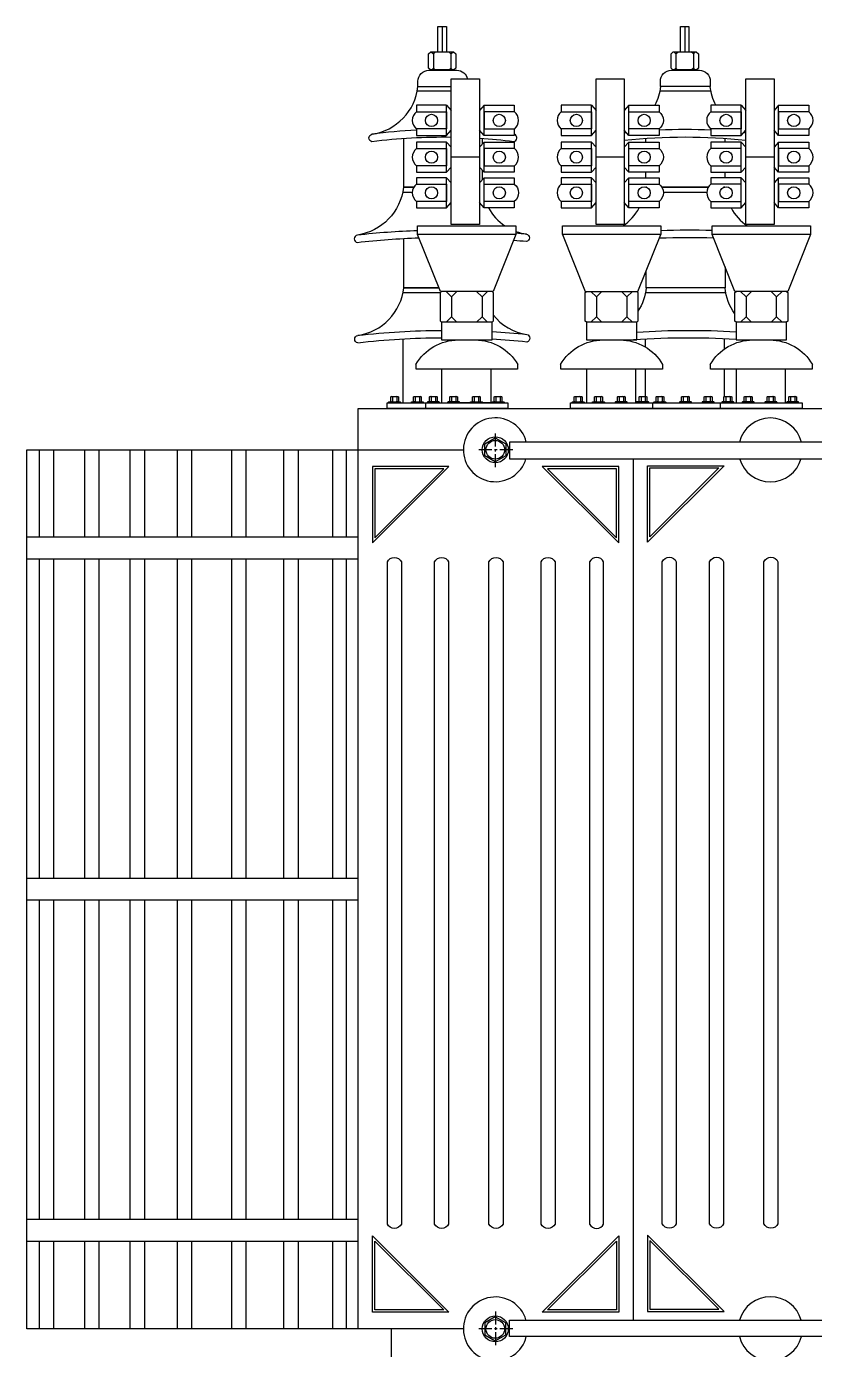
# Model space of a CAD drawing. Header units: millimetres. Extents: x 20927 to 53748, y 38421 to 54891.
# Drawn here: x 44607 to 45571, y 39321 to 40941 of the extents above; entities that cross this region are included whole.
import ezdxf

# ---------------------------------------------------------------- set-up
doc = ezdxf.new("R2010")
doc.units = ezdxf.units.MM
doc.linetypes.add('CENTERX2', pattern=[101.6, 63.5, -12.7, 12.7, -12.7])
doc.layers.add('DETAIL', color=4, linetype='Continuous')
doc.layers.add('TRANS', color=2, linetype='Continuous')

msp = doc.modelspace()

# ---------------------------------------------------------------- linework, layer by layer
at = {"layer": 'DETAIL', "color": 241, "ltscale": 0.25}
for p, q in [((45115.6, 40940.9), (45115.6, 40909.9)), ((45412.4, 40940.9), (45412.4, 40909.9)), ((45104.9, 40907.2), (45104.9, 40889.8)), ((45126.3, 40907.2), (45126.3, 40889.8)), ((45401.7, 40907.2), (45401.7, 40889.8)), ((45423.1, 40907.2), (45423.1, 40889.8)), ((45344.2, 40836.5), (45381.1, 40836.5)), ((45344.2, 40815.4), (45344.2, 40836.5)), ((45381.1, 40815.4), (45344.2, 40815.4)), ((45344.2, 40791.5), (45381.1, 40791.5)), ((45344.2, 40770.3), (45344.2, 40791.5)), ((45481.5, 40791.5), (45444.5, 40791.5)), ((45481.5, 40770.3), (45481.5, 40791.5)), ((45381.1, 40770.3), (45344.2, 40770.3)), ((45444.5, 40770.3), (45481.5, 40770.3)), ((45167, 40747.9), (45203.9, 40747.9)), ((45167, 40726.7), (45167, 40747.9)), ((45344.2, 40747.9), (45381.1, 40747.9)), ((45344.2, 40726.7), (45344.2, 40747.9)), ((45481.5, 40747.9), (45444.5, 40747.9)), ((45481.5, 40726.7), (45481.5, 40747.9)), ((45203.9, 40726.7), (45167, 40726.7)), ((45381.1, 40726.7), (45344.2, 40726.7)), ((45444.5, 40726.7), (45481.5, 40726.7)), ((45127.1, 40610), (45120.4, 40616.6)), ((45164.5, 40610), (45157.8, 40616.6)), ((45304.3, 40610), (45297.6, 40616.6)), ((45341.7, 40610), (45348.4, 40616.6)), ((45487.4, 40610), (45494.1, 40616.6)), ((45524.9, 40610), (45518.2, 40616.6)), ((45487.4, 40585.6), (45494.1, 40579)), ((45054.7, 40487.3), (45054, 40488)), ((45054.7, 40482), (45054, 40481.4)), ((45060, 40487.3), (45059.3, 40488)), ((45060, 40482), (45059.3, 40481.4)), ((45082.6, 40487.3), (45082.6, 40482)), ((45087.9, 40487.3), (45087.9, 40482)), ((45102.1, 40487.3), (45101.5, 40488)), ((45102.1, 40482), (45101.5, 40481.4)), ((45107.5, 40487.3), (45108.1, 40488)), ((45107.5, 40482), (45108.1, 40481.4)), ((45127, 40487.3), (45127.6, 40488)), ((45127, 40482), (45127.6, 40481.4)), ((45132.3, 40487.3), (45131.6, 40488)), ((45132.3, 40482), (45131.6, 40481.4)), ((45154.9, 40487.3), (45155.5, 40488)), ((45154.9, 40482), (45155.5, 40481.4)), ((45160.2, 40487.3), (45159.5, 40488)), ((45160.2, 40482), (45159.5, 40481.4)), ((45181.4, 40487.3), (45182.1, 40488)), ((45181.4, 40482), (45182.1, 40481.4)), ((45186.7, 40487.3), (45186.1, 40488)), ((45186.7, 40482), (45186.1, 40481.4)), ((45279.3, 40487.3), (45280, 40488)), ((45279.3, 40482), (45280, 40481.4)), ((45284.7, 40487.3), (45284, 40488)), ((45284.7, 40482), (45284, 40481.4)), ((45304.2, 40487.3), (45304.8, 40488)), ((45304.2, 40482), (45304.8, 40481.4)), ((45309.5, 40487.3), (45308.8, 40488)), ((45309.5, 40482), (45308.8, 40481.4)), ((45332.1, 40487.3), (45332.7, 40488)), ((45332.1, 40482), (45332.7, 40481.4)), ((45337.4, 40487.3), (45336.7, 40488)), ((45337.4, 40482), (45336.7, 40481.4)), ((45363.9, 40487.3), (45364.6, 40488)), ((45363.9, 40482), (45364.6, 40481.4)), ((45379.4, 40487.3), (45380, 40488)), ((45379.4, 40482), (45380, 40481.4)), ((45384.7, 40487.3), (45384, 40488)), ((45384.7, 40482), (45384, 40481.4)), ((45410.6, 40487.3), (45410.6, 40482)), ((45415.9, 40487.3), (45415.9, 40482)), ((45438.3, 40487.3), (45439, 40488)), ((45438.3, 40482), (45439, 40481.4)), ((45443.7, 40487.3), (45443, 40488)), ((45443.7, 40482), (45443, 40481.4)), ((45462.5, 40487.3), (45463.2, 40488)), ((45462.5, 40482), (45463.2, 40481.4)), ((45467.9, 40487.3), (45467.2, 40488)), ((45467.9, 40482), (45467.2, 40481.4)), ((45487.3, 40487.3), (45488, 40488)), ((45487.3, 40482), (45488, 40481.4)), ((45492.7, 40487.3), (45492, 40488)), ((45492.7, 40482), (45492, 40481.4)), ((45515.2, 40487.3), (45515.9, 40488)), ((45515.2, 40482), (45515.9, 40481.4)), ((45520.6, 40487.3), (45519.9, 40488)), ((45520.6, 40482), (45519.9, 40481.4)), ((45541.8, 40487.3), (45542.4, 40488)), ((45541.8, 40482), (45542.4, 40481.4)), ((45547.1, 40487.3), (45546.4, 40488)), ((45547.1, 40482), (45546.4, 40481.4))]:
    msp.add_line(p, q, dxfattribs=at)
at = {"layer": 'DETAIL', "ltscale": 0.25}
for p, q in [((45121.1, 40844.4), (45126.8, 40838)), ((45167, 40844.4), (45161.3, 40838)), ((45298.3, 40844.4), (45304, 40838)), ((45344.2, 40844.4), (45338.5, 40838)), ((45481.5, 40844.4), (45487.2, 40838)), ((45527.3, 40844.4), (45521.7, 40838)), ((45121.1, 40807.5), (45126.8, 40813.8)), ((45121.1, 40799.3), (45126.8, 40793)), ((45167, 40807.5), (45161.3, 40813.8)), ((45167, 40799.3), (45161.3, 40793)), ((45298.3, 40807.5), (45304, 40813.8)), ((45298.3, 40799.3), (45304, 40793)), ((45344.2, 40807.5), (45338.5, 40813.8)), ((45344.2, 40799.3), (45338.5, 40793)), ((45481.5, 40807.5), (45487.2, 40813.8)), ((45481.5, 40799.3), (45487.2, 40793)), ((45527.3, 40807.5), (45521.7, 40813.8)), ((45527.3, 40799.3), (45521.7, 40793)), ((45121.1, 40762.4), (45126.8, 40768.8)), ((45161.3, 40780.9), (45126.8, 40780.9)), ((45167, 40762.4), (45161.3, 40768.8)), ((45298.3, 40762.4), (45304, 40768.8)), ((45338.5, 40780.9), (45304, 40780.9)), ((45344.2, 40762.4), (45338.5, 40768.8)), ((45481.5, 40762.4), (45487.2, 40768.8)), ((45521.7, 40780.9), (45487.2, 40780.9)), ((45527.3, 40762.4), (45521.7, 40768.8)), ((45121.1, 40755.7), (45126.8, 40749.4)), ((45167, 40755.7), (45161.3, 40749.4)), ((45298.3, 40755.7), (45304, 40749.4)), ((45344.2, 40755.7), (45338.5, 40749.4)), ((45481.5, 40755.7), (45487.2, 40749.4)), ((45527.3, 40755.7), (45521.7, 40749.4)), ((45121.1, 40718.8), (45126.8, 40725.2)), ((45167, 40718.8), (45161.3, 40725.2)), ((45298.3, 40718.8), (45304, 40725.2)), ((45344.2, 40718.8), (45338.5, 40725.2)), ((45481.5, 40718.8), (45487.2, 40725.2)), ((45527.3, 40718.8), (45521.7, 40725.2)), ((45067.4, 40558), (45067.4, 40480.4)), ((45364.2, 40558), (45364.2, 40548.5)), ((45460.7, 40558.6), (45460.7, 40545.7)), ((45114.9, 40521.2), (45114.9, 40480.4)), ((45175, 40521.2), (45175, 40480.4)), ((45292.1, 40521.2), (45292.1, 40480.4)), ((45352.2, 40521.2), (45352.2, 40480.4)), ((45364.2, 40521.3), (45364.2, 40488)), ((45460.7, 40521.3), (45460.7, 40487.6)), ((45475.2, 40521.2), (45475.2, 40480.4)), ((45535.4, 40521.2), (45535.4, 40480.4)), ((45456, 40473.2), (45456, 40480)), ((44622.9, 40315.6), (44622.9, 40422.5)), ((44640.1, 40422.5), (44640.1, 40315.6)), ((44678.3, 40315.6), (44678.3, 40422.5)), ((44695.5, 40422.5), (44695.5, 40315.6)), ((44734, 40315.6), (44734, 40422.5)), ((44751.2, 40422.5), (44751.2, 40315.6)), ((44791.7, 40315.6), (44791.7, 40422.5)), ((44808.9, 40422.5), (44808.9, 40315.6)), ((44858.3, 40315.6), (44858.3, 40422.5)), ((44875.5, 40422.5), (44875.5, 40315.6)), ((44922, 40315.6), (44922, 40422.5)), ((44939.2, 40422.5), (44939.2, 40315.6)), ((44981.3, 40422.5), (44981.3, 40315.6)), ((44998.5, 40315.6), (44998.5, 40422.5)), ((45012.5, 40315.6), (44606.9, 40315.6)), ((45012.5, 40288.8), (44606.9, 40288.8)), ((44622.9, 39898), (44622.9, 40288.8)), ((44640.1, 40288.8), (44640.1, 39898)), ((44678.3, 39898), (44678.3, 40288.8)), ((44695.5, 40288.8), (44695.5, 39898)), ((44734, 39898), (44734, 40288.8)), ((44751.2, 40288.8), (44751.2, 39898)), ((44791.7, 39898), (44791.7, 40288.8)), ((44808.9, 40288.8), (44808.9, 39898)), ((44858.3, 39898), (44858.3, 40288.8)), ((44875.5, 40288.8), (44875.5, 39898)), ((44922, 39898), (44922, 40288.8)), ((44939.2, 40288.8), (44939.2, 39898)), ((44981.3, 40288.8), (44981.3, 39898)), ((44998.5, 39898), (44998.5, 40288.8)), ((45012.5, 39898), (44606.9, 39898)), ((45012.5, 39871.2), (44606.9, 39871.2)), ((44622.9, 39480.4), (44622.9, 39871.2)), ((44640.1, 39871.2), (44640.1, 39480.4)), ((44678.3, 39480.4), (44678.3, 39871.2)), ((44695.5, 39871.2), (44695.5, 39480.4)), ((44734, 39480.4), (44734, 39871.2)), ((44751.2, 39871.2), (44751.2, 39480.4)), ((44791.7, 39480.4), (44791.7, 39871.2)), ((44808.9, 39871.2), (44808.9, 39480.4)), ((44858.3, 39480.4), (44858.3, 39871.2)), ((44875.5, 39871.2), (44875.5, 39480.4)), ((44922, 39480.4), (44922, 39871.2)), ((44939.2, 39871.2), (44939.2, 39480.4)), ((44981.3, 39871.2), (44981.3, 39480.4)), ((44998.5, 39480.4), (44998.5, 39871.2)), ((45012.5, 39480.4), (44606.9, 39480.4)), ((45012.5, 39453.6), (44606.9, 39453.6)), ((44622.9, 39346.7), (44622.9, 39453.6)), ((44640.1, 39453.6), (44640.1, 39346.7)), ((44678.3, 39346.7), (44678.3, 39453.6)), ((44695.5, 39453.6), (44695.5, 39346.7)), ((44734, 39346.7), (44734, 39453.6)), ((44751.2, 39453.6), (44751.2, 39346.7)), ((44791.7, 39346.7), (44791.7, 39453.6)), ((44808.9, 39453.6), (44808.9, 39346.7)), ((44858.3, 39346.7), (44858.3, 39453.6)), ((44875.5, 39453.6), (44875.5, 39346.7)), ((44922, 39346.7), (44922, 39453.6)), ((44939.2, 39453.6), (44939.2, 39346.7)), ((44981.3, 39453.6), (44981.3, 39346.7)), ((44998.5, 39346.7), (44998.5, 39453.6))]:
    msp.add_line(p, q, dxfattribs=at)
at = {"layer": 'DETAIL', "color": 241, "linetype": 'CENTERX2', "ltscale": 0.25}
for p, q in [((45180.9, 40401.4), (45180.9, 40445.2)), ((45201.9, 40422.7), (45159.3, 40422.7)), ((45180.9, 39367.8), (45180.9, 39324)), ((45201.9, 39346.5), (45159.3, 39346.5))]:
    msp.add_line(p, q, dxfattribs=at)
at = {"layer": 'DETAIL', "ltscale": 0.25}
for points in [[(45110.4, 40909.9), (45110.4, 40940.9), (45120.8, 40940.9), (45120.8, 40909.9)], [(45407.2, 40909.9), (45407.2, 40940.9), (45417.5, 40940.9), (45417.5, 40909.9)], [(45101.6, 40887.2), (45098.9, 40889.8), (45098.9, 40907.2), (45101.6, 40909.9), (45129.6, 40909.9), (45132.3, 40907.2), (45132.3, 40889.8), (45129.6, 40887.2)], [(45398.3, 40887.2), (45395.7, 40889.8), (45395.7, 40907.2), (45398.3, 40909.9), (45426.4, 40909.9), (45429.1, 40907.2), (45429.1, 40889.8), (45426.4, 40887.2)], [(45129.6, 40887.6), (45101.6, 40887.6)], [(45426.4, 40887.6), (45398.3, 40887.6)], [(45164.7, 40803.5), (45164.7, 40796.8)], [(45364.9, 40799.3), (45364.9, 40803.5)], [(45461.4, 40803.5), (45461.4, 40799.3)], [(45164.7, 40765), (45164.7, 40753.2)], [(45364.9, 40755.7), (45364.9, 40762.4)], [(45461.4, 40762.4), (45461.4, 40755.7)], [(45461.4, 40744.5), (45461.4, 40744), (45459.8, 40744), (45461.4, 40744)], [(45205.9, 40686.4), (45178, 40616.6), (45113.5, 40616.6), (45085.6, 40686.4)], [(45566.3, 40686.4), (45538.4, 40616.6), (45473.9, 40616.6), (45446, 40686.4)], [(45461.9, 40646.5), (45461.9, 40621.1), (45365.4, 40621.1), (45365.4, 40642.2)], [(45176.7, 40616.6), (45178, 40615.3), (45178, 40580.3), (45176.7, 40579), (45114.9, 40579), (45113.5, 40580.3), (45113.5, 40615.3), (45114.9, 40616.6)], [(45353.9, 40616.6), (45355.2, 40615.3), (45355.2, 40580.3), (45353.9, 40579), (45292.1, 40579), (45290.7, 40580.3), (45290.7, 40615.3), (45292.1, 40616.6)], [(45537.1, 40616.6), (45538.4, 40615.3), (45538.4, 40580.3), (45537.1, 40579), (45475.2, 40579), (45473.9, 40580.3), (45473.9, 40615.3), (45475.2, 40616.6)], [(45114.9, 40579), (45114.9, 40557.1), (45176.7, 40557.1), (45176.7, 40579)], [(45292.1, 40579), (45292.1, 40557.1), (45353.9, 40557.1), (45353.9, 40579)], [(45475.2, 40579), (45475.2, 40557.1), (45537.1, 40557.1), (45537.1, 40579)], [(45207.9, 40527.5), (45207.9, 40521.3), (45083.7, 40521.3), (45083.7, 40527.5)], [(45385.1, 40527.5), (45385.1, 40521.3), (45260.9, 40521.3), (45260.9, 40527.5)], [(45568.2, 40527.5), (45568.2, 40521.3), (45444.1, 40521.3), (45444.1, 40527.5)], [(45184.8, 40473.2), (45048.1, 40473.2), (45048.1, 40480), (45195.9, 40480), (45195.9, 40473.2), (45095.6, 40473.2), (45095.6, 40480)], [(45373.1, 40480), (45373.1, 40473.2)]]:
    msp.add_lwpolyline(points, dxfattribs=at)
at = {"layer": 'DETAIL', "color": 241, "ltscale": 0.25}
for points in [[(45102.2, 40909.9), (45104.9, 40907.2), (45107.6, 40909.9)], [(45123.6, 40909.9), (45126.3, 40907.2), (45129, 40909.9)], [(45399, 40909.9), (45401.7, 40907.2), (45404.3, 40909.9)], [(45425.7, 40909.9), (45423.1, 40907.2), (45420.4, 40909.9)], [(45102.2, 40887.2), (45104.9, 40889.8), (45107.6, 40887.2)], [(45123.6, 40887.2), (45126.3, 40889.8), (45129, 40887.2)], [(45399, 40887.2), (45401.7, 40889.8), (45404.3, 40887.2)], [(45425.7, 40887.2), (45423.1, 40889.8), (45420.4, 40887.2)], [(45126.8, 40861.7), (45085.1, 40861.7)], [(45444.5, 40861.7), (45381.9, 40861.7)], [(45067.3, 40738.2), (45079, 40738.2)], [(45364.9, 40744.3), (45364.9, 40744), (45365.8, 40744), (45364.9, 40744)], [(45386.3, 40738.2), (45439.4, 40738.2)], [(45462.2, 40738.2), (45462.3, 40738.2)], [(45262.8, 40686.4), (45262.8, 40696.8), (45383.1, 40696.8), (45383.1, 40686.4), (45262.8, 40686.4), (45290.7, 40616.6), (45355.2, 40616.6), (45383.1, 40686.4)], [(45067.8, 40615.4), (45113.6, 40615.4)], [(45133.7, 40616.6), (45127.1, 40610), (45127.1, 40585.6)], [(45171.2, 40616.6), (45164.5, 40610), (45164.5, 40585.6)], [(45310.9, 40616.6), (45304.3, 40610), (45304.3, 40585.6)], [(45335, 40616.6), (45341.7, 40610), (45341.7, 40585.6)], [(45364.5, 40615.4), (45462.8, 40615.4)], [(45480.8, 40616.6), (45487.4, 40610), (45487.4, 40585.6), (45480.8, 40579)], [(45524.9, 40585.6), (45524.9, 40610), (45531.5, 40616.6)], [(45120.4, 40579), (45127.1, 40585.6), (45133.7, 40579)], [(45157.8, 40579), (45164.5, 40585.6), (45171.2, 40579)], [(45297.6, 40579), (45304.3, 40585.6), (45310.9, 40579)], [(45348.4, 40579), (45341.7, 40585.6), (45335, 40579)], [(45518.2, 40579), (45524.9, 40585.6), (45531.5, 40579)], [(45053.2, 40481.4), (45052.6, 40482), (45052.6, 40487.3), (45053.2, 40488), (45061.4, 40488), (45062.1, 40487.3), (45062.1, 40482), (45061.4, 40481.4)], [(45055.3, 40488), (45054.7, 40487.3), (45054.7, 40482), (45055.3, 40481.4)], [(45060.7, 40488), (45060, 40487.3), (45060, 40482), (45060.7, 40481.4)], [(45081.2, 40481.4), (45080.5, 40482), (45080.5, 40487.3), (45081.2, 40488), (45089.4, 40488), (45090, 40487.3), (45090, 40482), (45089.4, 40481.4)], [(45081.9, 40488), (45082.6, 40487.3), (45083.3, 40488)], [(45081.9, 40481.4), (45082.6, 40482), (45083.3, 40481.4)], [(45088.6, 40488), (45087.9, 40487.3), (45087.3, 40488)], [(45088.6, 40481.4), (45087.9, 40482), (45087.3, 40481.4)], [(45100.7, 40481.4), (45100, 40482), (45100, 40487.3), (45100.7, 40488), (45108.9, 40488), (45109.6, 40487.3), (45109.6, 40482), (45108.9, 40481.4)], [(45102.8, 40488), (45102.1, 40487.3), (45102.1, 40482), (45102.8, 40481.4)], [(45106.8, 40488), (45107.5, 40487.3), (45107.5, 40482), (45106.8, 40481.4)], [(45125.5, 40481.4), (45124.9, 40482), (45124.9, 40487.3), (45125.5, 40488), (45133.7, 40488), (45134.4, 40487.3), (45134.4, 40482), (45133.7, 40481.4)], [(45126.3, 40488), (45127, 40487.3), (45127, 40482), (45126.3, 40481.4)], [(45133, 40488), (45132.3, 40487.3), (45132.3, 40482), (45133, 40481.4)], [(45153.4, 40481.4), (45152.8, 40482), (45152.8, 40487.3), (45153.4, 40488), (45161.6, 40488), (45162.3, 40487.3), (45162.3, 40482), (45161.6, 40481.4)], [(45154.2, 40488), (45154.9, 40487.3), (45154.9, 40482), (45154.2, 40481.4)], [(45160.9, 40488), (45160.2, 40487.3), (45160.2, 40482), (45160.9, 40481.4)], [(45180, 40481.4), (45179.3, 40482), (45179.3, 40487.3), (45180, 40488), (45188.2, 40488), (45188.8, 40487.3), (45188.8, 40482), (45188.2, 40481.4)], [(45180.7, 40488), (45181.4, 40487.3), (45181.4, 40482), (45180.7, 40481.4)], [(45187.4, 40488), (45186.7, 40487.3), (45186.7, 40482), (45187.4, 40481.4)], [(45277.9, 40481.4), (45277.2, 40482), (45277.2, 40487.3), (45277.9, 40488), (45286.1, 40488), (45286.8, 40487.3), (45286.8, 40482), (45286.1, 40481.4)], [(45278.7, 40488), (45279.3, 40487.3), (45279.3, 40482), (45278.7, 40481.4)], [(45285.3, 40488), (45284.7, 40487.3), (45284.7, 40482), (45285.3, 40481.4)], [(45302.7, 40481.4), (45302.1, 40482), (45302.1, 40487.3), (45302.7, 40488), (45310.9, 40488), (45311.6, 40487.3), (45311.6, 40482), (45310.9, 40481.4)], [(45303.5, 40488), (45304.2, 40487.3), (45304.2, 40482), (45303.5, 40481.4)], [(45310.2, 40488), (45309.5, 40487.3), (45309.5, 40482), (45310.2, 40481.4)], [(45330.6, 40481.4), (45330, 40482), (45330, 40487.3), (45330.6, 40488), (45338.8, 40488), (45339.5, 40487.3), (45339.5, 40482), (45338.8, 40481.4)], [(45331.4, 40488), (45332.1, 40487.3), (45332.1, 40482), (45331.4, 40481.4)], [(45338.1, 40488), (45337.4, 40487.3), (45337.4, 40482), (45338.1, 40481.4)], [(45357.2, 40481.4), (45356.5, 40482), (45356.5, 40487.3), (45357.2, 40488), (45365.4, 40488), (45366, 40487.3), (45366, 40482), (45365.4, 40481.4)], [(45358.2, 40488), (45358.9, 40487.3), (45358.9, 40482), (45358.2, 40481.4)], [(45363.3, 40488), (45363.9, 40487.3), (45363.9, 40482), (45363.3, 40481.4)], [(45377.9, 40481.4), (45377.3, 40482), (45377.3, 40487.3), (45377.9, 40488), (45386.1, 40488), (45386.8, 40487.3), (45386.8, 40482), (45386.1, 40481.4)], [(45378.7, 40488), (45379.4, 40487.3), (45379.4, 40482), (45378.7, 40481.4)], [(45385.4, 40488), (45384.7, 40487.3), (45384.7, 40482), (45385.4, 40481.4)], [(45409.1, 40481.4), (45408.5, 40482), (45408.5, 40487.3), (45409.1, 40488), (45417.4, 40488), (45418, 40487.3), (45418, 40482), (45417.4, 40481.4)], [(45409.9, 40488), (45410.6, 40487.3), (45411.2, 40488)], [(45409.9, 40481.4), (45410.6, 40482), (45411.2, 40481.4)], [(45416.6, 40488), (45415.9, 40487.3), (45415.3, 40488)], [(45416.6, 40481.4), (45415.9, 40482), (45415.3, 40481.4)], [(45436.9, 40481.4), (45436.2, 40482), (45436.2, 40487.3), (45436.9, 40488), (45445.1, 40488), (45445.8, 40487.3), (45445.8, 40482), (45445.1, 40481.4)], [(45437.6, 40488), (45438.3, 40487.3), (45438.3, 40482), (45437.6, 40481.4)], [(45444.3, 40488), (45443.7, 40487.3), (45443.7, 40482), (45444.3, 40481.4)], [(45461.1, 40481.4), (45460.4, 40482), (45460.4, 40487.3), (45461.1, 40488), (45469.3, 40488), (45470, 40487.3), (45470, 40482), (45469.3, 40481.4)], [(45461.8, 40488), (45462.5, 40487.3), (45462.5, 40482), (45461.8, 40481.4)], [(45468.5, 40488), (45467.9, 40487.3), (45467.9, 40482), (45468.5, 40481.4)], [(45485.9, 40481.4), (45485.2, 40482), (45485.2, 40487.3), (45485.9, 40488), (45494.1, 40488), (45494.8, 40487.3), (45494.8, 40482), (45494.1, 40481.4)], [(45486.7, 40488), (45487.3, 40487.3), (45487.3, 40482), (45486.7, 40481.4)], [(45493.4, 40488), (45492.7, 40487.3), (45492.7, 40482), (45493.4, 40481.4)], [(45513.8, 40481.4), (45513.1, 40482), (45513.1, 40487.3), (45513.8, 40488), (45522, 40488), (45522.7, 40487.3), (45522.7, 40482), (45522, 40481.4)], [(45514.6, 40488), (45515.2, 40487.3), (45515.2, 40482), (45514.6, 40481.4)], [(45521.3, 40488), (45520.6, 40487.3), (45520.6, 40482), (45521.3, 40481.4)], [(45540.3, 40481.4), (45539.7, 40482), (45539.7, 40487.3), (45540.3, 40488), (45548.5, 40488), (45549.2, 40487.3), (45549.2, 40482), (45548.5, 40481.4)], [(45541.1, 40488), (45541.8, 40487.3), (45541.8, 40482), (45541.1, 40481.4)], [(45547.8, 40488), (45547.1, 40487.3), (45547.1, 40482), (45547.8, 40481.4)]]:
    msp.add_lwpolyline(points, dxfattribs=at)
at = {"layer": 'DETAIL', "ltscale": 0.25}
for points in [[(45086, 40867.4), (45086, 40873.8, -0.414214), (45099.3, 40887.2), (45133.5, 40887.2, -0.354737), (45146.6, 40876.6)], [(45382.7, 40867.4), (45382.7, 40873.8, -0.414214), (45396.1, 40887.2), (45430.3, 40887.2, -0.414214), (45443.6, 40873.8), (45443.6, 40867.4)], [(45205.9, 40689.9, 0.052237), (45218.6, 40686.8, -0.821628), (45218.6, 40677.5, 0.004039), (45202.9, 40678.9)], [(45012.4, 40553.4, -0.821628), (45012.4, 40562.7, 0.340644), (45068.7, 40621.1), (45111.7, 40621.1), (45068.7, 40621.1), (45068.7, 40680.7)], [(45178, 40587.9, 0.196543), (45219.1, 40563.9, -0.821628), (45219.1, 40554.6, 0.010913), (45176.7, 40558)], [(45083.4, 40527, -0.26809), (45135.4, 40557.1)], [(45156.1, 40557.1, -0.26809), (45208.2, 40527)], [(45260.5, 40527, -0.26809), (45312.6, 40557.1)], [(45333.3, 40557.1, -0.26809), (45385.4, 40527)], [(45443.7, 40527, -0.26809), (45495.8, 40557.1)], [(45516.5, 40557.1, -0.26809), (45568.6, 40527)]]:
    msp.add_lwpolyline(points, format="xyb", dxfattribs=at)
at = {"layer": 'DETAIL', "color": 241, "ltscale": 0.25}
for points in [[(45029.7, 40799.7, -0.821628), (45029.7, 40809, 0.340644), (45086, 40867.4), (45126.8, 40867.4)], [(45450.6, 40844.4, -0.091155), (45443.6, 40867.4), (45382.7, 40867.4, -0.091155), (45375.8, 40844.4)], [(45068.2, 40803.5), (45068.2, 40744), (45080.8, 40744), (45068.2, 40744, -0.340644), (45011.9, 40685.6, 0.821628), (45011.9, 40676.3)], [(45473.9, 40589, -0.1389), (45461.9, 40621.1), (45365.4, 40621.1, -0.116302), (45355.2, 40592.4)], [(45111.5, 40480, 1.027334), (45111.5, 40481.4), (45098.1, 40481.4, 1.027334), (45098.1, 40480), (45136.3, 40480, 1.027334), (45136.3, 40481.4), (45123, 40481.4, 1.027334), (45123, 40480)], [(45150.8, 40480, -1.027334), (45150.8, 40481.4), (45164.2, 40481.4, -1.027334), (45164.2, 40480), (45137.5, 40480)], [(45177.4, 40480, -1.027334), (45177.4, 40481.4), (45190.7, 40481.4, -1.027334), (45190.7, 40480), (45166.3, 40480)], [(45347.4, 40480), (45367.9, 40480, 1.027334), (45367.9, 40481.4), (45352.2, 40481.4)], [(45471.9, 40480, 1.027334), (45471.9, 40481.4), (45458.5, 40481.4, 1.027334), (45458.5, 40480), (45476.4, 40480)]]:
    msp.add_lwpolyline(points, format="xyb", dxfattribs=at)
at = {"layer": 'DETAIL', "ltscale": 0.25}
for points in [[(45126.8, 40876.6), (45161.3, 40876.6), (45161.3, 40698.5), (45126.8, 40698.5)], [(45304, 40876.6), (45338.5, 40876.6), (45338.5, 40698.5), (45304, 40698.5)], [(45487.2, 40876.6), (45521.7, 40876.6), (45521.7, 40698.5), (45487.2, 40698.5)], [(45121.1, 40815.4), (45084.1, 40815.4), (45084.1, 40807.5), (45121.1, 40807.5), (45121.1, 40844.4), (45084.1, 40844.4), (45084.1, 40836.5), (45121.1, 40836.5)], [(45167, 40815.4), (45203.9, 40815.4), (45203.9, 40807.5), (45167, 40807.5), (45167, 40844.4), (45203.9, 40844.4), (45203.9, 40836.5), (45167, 40836.5)], [(45298.3, 40815.4), (45261.3, 40815.4), (45261.3, 40807.5), (45298.3, 40807.5), (45298.3, 40844.4), (45261.3, 40844.4), (45261.3, 40836.5), (45298.3, 40836.5)], [(45481.5, 40815.4), (45444.5, 40815.4), (45444.5, 40807.5), (45481.5, 40807.5), (45481.5, 40844.4), (45444.5, 40844.4), (45444.5, 40836.5), (45481.5, 40836.5)], [(45527.3, 40815.4), (45564.3, 40815.4), (45564.3, 40807.5), (45527.3, 40807.5), (45527.3, 40844.4), (45564.3, 40844.4), (45564.3, 40836.5), (45527.3, 40836.5)], [(45121.1, 40770.3), (45084.1, 40770.3), (45084.1, 40762.4), (45121.1, 40762.4), (45121.1, 40799.3), (45084.1, 40799.3), (45084.1, 40791.5), (45121.1, 40791.5)], [(45167, 40770.3), (45203.9, 40770.3), (45203.9, 40762.4), (45167, 40762.4), (45167, 40799.3), (45203.9, 40799.3), (45203.9, 40791.5), (45167, 40791.5)], [(45298.3, 40770.3), (45261.3, 40770.3), (45261.3, 40762.4), (45298.3, 40762.4), (45298.3, 40799.3), (45261.3, 40799.3), (45261.3, 40791.5), (45298.3, 40791.5)], [(45527.3, 40770.3), (45564.3, 40770.3), (45564.3, 40762.4), (45527.3, 40762.4), (45527.3, 40799.3), (45564.3, 40799.3), (45564.3, 40791.5), (45527.3, 40791.5)], [(45121.1, 40726.7), (45084.1, 40726.7), (45084.1, 40718.8), (45121.1, 40718.8), (45121.1, 40755.7), (45084.1, 40755.7), (45084.1, 40747.9), (45121.1, 40747.9)], [(45298.3, 40726.7), (45261.3, 40726.7), (45261.3, 40718.8), (45298.3, 40718.8), (45298.3, 40755.7), (45261.3, 40755.7), (45261.3, 40747.9), (45298.3, 40747.9)], [(45527.3, 40726.7), (45564.3, 40726.7), (45564.3, 40718.8), (45527.3, 40718.8), (45527.3, 40755.7), (45564.3, 40755.7), (45564.3, 40747.9), (45527.3, 40747.9)], [(45566.3, 40686.4), (45446, 40686.4), (45446, 40696.8), (45566.3, 40696.8)], [(45556.3, 40473.2), (45272.8, 40473.2), (45272.8, 40480), (45556.3, 40480)], [(45198.1, 40411.8), (45836.3, 40411.8), (45836.3, 40432.1), (45198.1, 40432.1)], [(45030.4, 40402.2), (45030.4, 40308.7), (45123.9, 40402.2)], [(45331.7, 40402.2), (45238.1, 40402.2), (45331.7, 40308.7)], [(45367, 40403.1), (45460.5, 40403.1), (45367, 40309.5)], [(45030.4, 39367), (45030.4, 39460.5), (45123.9, 39367)], [(45331.7, 39367), (45238.1, 39367), (45331.7, 39460.5)], [(45367, 39367.8), (45460.5, 39367.8), (45367, 39461.4)], [(45198.1, 39357.4), (45836.3, 39357.4), (45836.3, 39337.1), (45198.1, 39337.1)]]:
    msp.add_lwpolyline(points, close=True, dxfattribs=at)
for points in [[(45381.1, 40815.4), (45381.1, 40807.5), (45344.2, 40807.5), (45344.2, 40844.4), (45381.1, 40844.4), (45381.1, 40836.5, -0.489677)], [(45381.1, 40770.3), (45381.1, 40762.4), (45344.2, 40762.4), (45344.2, 40799.3), (45381.1, 40799.3), (45381.1, 40791.5, -0.489677)], [(45444.5, 40770.3), (45444.5, 40762.4), (45481.5, 40762.4), (45481.5, 40799.3), (45444.5, 40799.3), (45444.5, 40791.5, 0.489677)], [(45203.9, 40726.7), (45203.9, 40718.8), (45167, 40718.8), (45167, 40755.7), (45203.9, 40755.7), (45203.9, 40747.9, -0.489677)], [(45381.1, 40726.7), (45381.1, 40718.8), (45344.2, 40718.8), (45344.2, 40755.7), (45381.1, 40755.7), (45381.1, 40747.9, -0.489677)], [(45444.5, 40726.7), (45444.5, 40718.8), (45481.5, 40718.8), (45481.5, 40755.7), (45444.5, 40755.7), (45444.5, 40747.9, 0.489677)], [(45065.8, 40285.4), (45065.8, 39474.9, -0.644129), (45048.6, 39474.9), (45048.6, 40285.4, -0.644129)], [(45123.5, 40285.4), (45123.5, 39474.9, -0.644129), (45106.3, 39474.9), (45106.3, 40285.4, -0.644129)], [(45190.1, 40285.4), (45190.1, 39474.9, -0.644129), (45172.9, 39474.9), (45172.9, 40285.4, -0.644129)], [(45253.8, 40285.4), (45253.8, 39474.9, -0.644129), (45236.6, 39474.9), (45236.6, 40285.4, -0.644129)], [(45295.9, 40285.4), (45295.9, 39474.9, 0.644129), (45313.1, 39474.9), (45313.1, 40285.4, 0.644129)], [(45402.1, 40285.7), (45402.1, 39475.2, -0.644129), (45384.9, 39475.2), (45384.9, 40285.7, -0.644129)], [(45459.9, 40285.7), (45459.9, 39475.2, -0.644129), (45442.7, 39475.2), (45442.7, 40285.7, -0.644129)], [(45526.5, 40285.7), (45526.5, 39475.2, -0.644129), (45509.3, 39475.2), (45509.3, 40285.7, -0.644129)]]:
    msp.add_lwpolyline(points, format="xyb", close=True, dxfattribs=at)
at = {"layer": 'DETAIL', "color": 241, "ltscale": 0.25}
for points in [[(45384.5, 40744), (45441.1, 40744)], [(45205.9, 40686.4), (45085.6, 40686.4), (45085.6, 40696.8), (45205.9, 40696.8)], [(45180.6, 40408.1), (45167.9, 40415.4), (45167.9, 40430.1), (45180.6, 40437.4), (45193.3, 40430.1), (45193.3, 40415.4)], [(45033.1, 40399.5), (45033.1, 40315.1), (45117.5, 40399.5)], [(45329, 40399.5), (45244.6, 40399.5), (45329, 40315.1)], [(45369.7, 40400.4), (45454.1, 40400.4), (45369.7, 40316)], [(45369.7, 39370.5), (45454.1, 39370.5), (45369.7, 39454.9)], [(45033.1, 39369.7), (45033.1, 39454.1), (45117.5, 39369.7)], [(45329, 39369.7), (45244.6, 39369.7), (45329, 39454.1)], [(45180.6, 39361.1), (45167.9, 39353.8), (45167.9, 39339.2), (45180.6, 39331.8), (45193.3, 39339.2), (45193.3, 39353.8)]]:
    msp.add_lwpolyline(points, close=True, dxfattribs=at)
for points in [[(45064, 40480), (45050.6, 40480, -1.027334), (45050.6, 40481.4), (45064, 40481.4, -1.027334)], [(45091.9, 40480), (45078.6, 40480, -1.027334), (45078.6, 40481.4), (45091.9, 40481.4, -1.027334)], [(45288.7, 40480), (45275.3, 40480, -1.027334), (45275.3, 40481.4), (45288.7, 40481.4, -1.027334)], [(45313.5, 40480), (45300.1, 40480, -1.027334), (45300.1, 40481.4), (45313.5, 40481.4, -1.027334)], [(45341.4, 40481.4), (45328, 40481.4, 1.027334), (45328, 40480), (45341.4, 40480, 1.027334)], [(45375.3, 40481.4), (45388.7, 40481.4, -1.027334), (45388.7, 40480), (45375.3, 40480, -1.027334)], [(45406.6, 40481.4, 1.027334), (45406.6, 40480), (45419.9, 40480, 1.027334), (45419.9, 40481.4)], [(45447.7, 40481.4), (45434.3, 40481.4, 1.027334), (45434.3, 40480), (45447.7, 40480, 1.027334)], [(45496.7, 40480, 1.027334), (45496.7, 40481.4), (45483.3, 40481.4, 1.027334), (45483.3, 40480)], [(45524.6, 40481.4), (45511.2, 40481.4, 1.027334), (45511.2, 40480), (45524.6, 40480, 1.027334)], [(45551.1, 40481.4), (45537.8, 40481.4, 1.027334), (45537.8, 40480), (45551.1, 40480, 1.027334)]]:
    msp.add_lwpolyline(points, format="xyb", close=True, dxfattribs=at)
for centre, radius in [((45102.6, 40825.9), 7.46), ((45185.5, 40825.9), 7.46), ((45279.8, 40825.9), 7.46), ((45362.7, 40825.9), 7.46), ((45463, 40825.9), 7.46), ((45545.8, 40825.9), 7.46), ((45102.6, 40780.8), 7.46), ((45185.5, 40780.8), 7.46), ((45279.8, 40780.8), 7.46), ((45362.7, 40780.8), 7.46), ((45463, 40780.8), 7.46), ((45545.8, 40780.8), 7.46), ((45102.6, 40737.2), 7.46), ((45185.5, 40737.2), 7.46), ((45279.8, 40737.2), 7.46), ((45362.7, 40737.2), 7.46), ((45463, 40737.2), 7.46), ((45545.8, 40737.2), 7.46), ((45180.6, 40422.7), 15.9), ((45180.6, 40422.7), 11.4), ((45180.6, 39346.5), 15.9), ((45180.6, 39346.5), 11.4)]:
    msp.add_circle(centre, radius, dxfattribs=at)
for centre, radius, start, end in [((45092.4, 40825.9), 13.4, 127.8201, 232.1799), ((45195.7, 40825.9), 13.4, 307.8201, 52.1799), ((45269.6, 40825.9), 13.4, 127.8201, 232.1799), ((45452.7, 40825.9), 13.4, 127.8201, 232.1799), ((45556.1, 40825.9), 13.4, 307.8201, 52.1799), ((45116.4, 40126.9), 687.7, 92.6906, 97.2459), ((45116.4, 40126.9), 687.7, 86.2012, 86.2586), ((45413.2, 40126.9), 687.7, 96.0095, 96.2362), ((45413.2, 40126.9), 687.7, 87.3885, 92.6719), ((45413.2, 40126.9), 687.7, 83.8245, 84.046), ((45092.4, 40780.9), 13.4, 127.8201, 232.1799), ((45195.7, 40780.9), 13.4, 307.8201, 52.1799), ((45269.6, 40780.9), 13.4, 127.8201, 232.1799), ((45556.1, 40780.9), 13.4, 307.8201, 52.1799), ((45092.4, 40737.3), 13.4, 127.8201, 232.1799), ((45269.6, 40737.3), 13.4, 127.8201, 232.1799), ((45556.1, 40737.3), 13.4, 307.8201, 52.1799), ((45120.9, 39715.8), 975.7, 92.0707, 96.4129), ((45120.9, 39715.8), 975.7, 84.2493, 84.999), ((45417.6, 39715.8), 975.7, 88.3346, 92.0272), ((45121.4, 39592.8), 975.7, 90.3819, 96.4129), ((45121.4, 39592.8), 975.7, 84.2493, 86.7503), ((45418.1, 39592.8), 975.7, 86.6446, 93.7762), ((45109.8, 40480.7), 0.687, 268.4551, 271.5449), ((45354.6, 40480.7), 0.687, 88.4551, 271.5449), ((45180.6, 40422.7), 39.1, 13.8769, 343.7511), ((45517.2, 40422.5), 39.1, 14.2944, 165.7056), ((45517.2, 40422.5), 39.1, 195.8276, 344.1724), ((45180.6, 39346.5), 39.1, 16.2489, 346.1231), ((45517.2, 39346.7), 39.1, 15.8276, 164.1724), ((45517.2, 39346.7), 39.1, 194.2944, 345.7056)]:
    msp.add_arc(centre, radius, start, end, dxfattribs=at)
at = {"layer": 'DETAIL', "ltscale": 0.25}
for centre, radius, start, end in [((45116.4, 40117.5), 687.7, 89.1365, 97.2459), ((45116.4, 40117.5), 687.7, 82.7541, 86.2586), ((45202.2, 40804.4), 4.76, 281.1851, 69.0012), ((45316.7, 40874.7), 66.4, 289.1251, 290.2669), ((45413.2, 40117.5), 687.7, 83.8245, 96.2362), ((45509.7, 40874.7), 66.4, 249.2327, 250.2122), ((45227.3, 40749), 62.8, 208.7618, 236.226), ((45298.9, 40751.3), 66.4, 304.8528, 330.6994), ((45524.1, 40749), 62.8, 208.7618, 236.226), ((45120.9, 39706.6), 975.7, 91.963, 96.4129), ((45417.6, 39706.6), 975.7, 88.2294, 92.1374), ((45121.4, 39583.8), 975.7, 90.3819, 96.4129), ((45418.1, 39583.8), 975.7, 86.6446, 94.5038), ((45418.1, 39583.8), 975.7, 85.7478, 85.9409)]:
    msp.add_arc(centre, radius, start, end, dxfattribs=at)
at = {"layer": 'TRANS', "ltscale": 0.25}
msp.add_line((45349.3, 40411.8), (45349.3, 39357.4), dxfattribs=at)
for points in [[(45013, 39346.7), (45013, 40473.2), (46021.9, 40473.2), (46021.9, 39346.7)], [(45141.5, 39346.7), (44607.5, 39346.7), (44607.5, 40422.5), (45141.5, 40422.5)]]:
    msp.add_lwpolyline(points, dxfattribs=at)
at = {"layer": 'TRANS'}
msp.add_lwpolyline([(45053.1, 39346.7), (45053.1, 39130.5), (45981.8, 39130.5), (45981.8, 39346.7)], dxfattribs=at)

doc.saveas('drawing.dxf')
